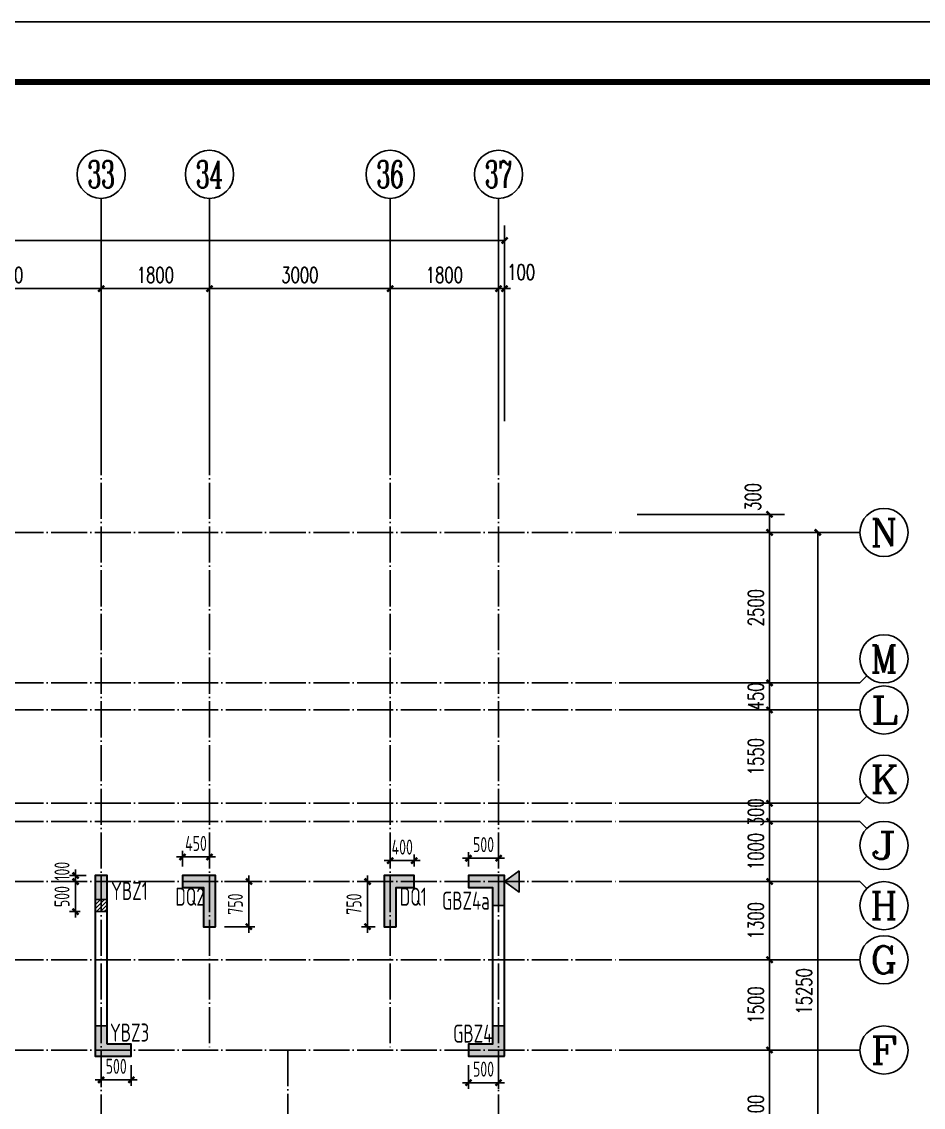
# Model space of a CAD drawing. Extents: x 393367 to 3005760, y 4998 to 826018.
# Drawn here: x 2398716 to 2413688, y 499926 to 517962 of the extents above; entities that cross this region are included whole.
import ezdxf
from ezdxf.enums import TextEntityAlignment as Align

# ---------------------------------------------------------------- set-up
doc = ezdxf.new("R2010")
doc.units = 0
doc.header["$LTSCALE"] = 1000
doc.linetypes.add('DOTE', pattern=[2.42, 2, -0.2, 0.02, -0.2])
doc.linetypes.add('H1墙柱虚线', pattern=[2.8, 2, -0.8])
doc.layers.get('0').update_dxf_attribs({"linetype": 'CONTINUOUS'})
doc.layers.get('Defpoints').update_dxf_attribs({"linetype": 'CONTINUOUS'})
for name, color, linetype in [('-TK', 7, 'CONTINUOUS'), ('AXIS', 3, 'CONTINUOUS'), ('AXIS_TEXT', 7, 'CONTINUOUS'), ('COLU_HATCH', 251, 'CONTINUOUS'), ('COLU_TH', 5, 'CONTINUOUS'), ('DIM', 3, 'CONTINUOUS'), ('DOTE', 8, 'DOTE'), ('S-WALL-WLINE2', 191, 'H1墙柱虚线'), ('S-砼墙', 150, 'CONTINUOUS'), ('TEXT', 7, 'CONTINUOUS'), ('WALL', 130, 'CONTINUOUS')]:
    doc.layers.add(name, color=color, linetype=linetype)
doc.layers.add('yichutu', color=7, linetype='CONTINUOUS', true_color=0xffffff, plot=False)
doc.styles.add('_TCH_AXIS', font='COMPLEX', dxfattribs={"bigfont": 'GBCBIG'})
doc.styles.add('_TCH_DIM_T3', font='SIMPLEX', dxfattribs={"width": 0.705882, "bigfont": 'GBCBIG'})
doc.styles.add('COMPLEX', font='COMPLEX')
doc.styles.add('TSSD_Rein', font='Tssdeng.shx', dxfattribs={"width": 0.7, "bigfont": 'hztxt.shx'})
doc.dimstyles.new('_TCH_ARCH&&100', dxfattribs={"dimtxt": 255, "dimasz": 100, "dimexe": 250, "dimexo": 300, "dimgap": 100, "dimtad": 1, "dimdec": 0, "dimzin": 0, "dimdsep": 46, "dimtxsty": '_TCH_DIM_T3', "dimblk": 'ARCHTICK', "dimcen": 0.09, "dimclrt": 7, "dimazin": 2, "dimtfac": 1, "dimtdec": 0, "dimtix": 1, "dimtmove": 2, "dimatfit": 3, "dimldrblk": 'ARCHTICK', "dimfxl": 1, "dimtolj": 1, "dimtzin": 0, "dimarcsym": 0})
doc.dimstyles.new('TSSD_100_100$0', dxfattribs={"dimtxt": 250, "dimasz": 100, "dimexe": 100, "dimexo": 250, "dimgap": 100, "dimtad": 1, "dimdec": 0, "dimzin": 0, "dimdsep": 46, "dimtxsty": 'TSSD_Rein', "dimblk": 'ARCHTICK', "dimcen": 0, "dimdle": 100, "dimclrt": 7, "dimadec": 0, "dimazin": 0, "dimtfac": 1, "dimtdec": 0, "dimtix": 1, "dimtmove": 2, "dimatfit": 3, "dimldrblk": '_tsdbk', "dimfxl": 1, "dimtolj": 1, "dimtzin": 0, "dimarcsym": 0})

# ---------------------------------------------------------------- blocks, each defined once
blk = doc.blocks.new('_ArchTick')
at = {"color": 0, "linetype": 'ByBlock', "const_width": 0.4}
blk.add_lwpolyline([(-0.5, -0.5), (0.5, 0.5)], dxfattribs=at)
blk = doc.blocks.new('*D63')
at = {"layer": 'AXIS', "color": 0, "lineweight": -2, "transparency": 16777216}
for p, q in [((2406635, 511327), (2406635, 513777)), ((2406735, 511327), (2406735, 513777)), ((2406635, 513527), (2406535, 513527)), ((2406635, 513527), (2406735, 513527)), ((2406735, 513527), (2406835, 513527))]:
    blk.add_line(p, q, dxfattribs=at)
at = {"layer": 'Defpoints', "color": 0, "transparency": 16777216}
for p in [(2406735, 513527), (2406635, 511027), (2406735, 511027)]:
    blk.add_point(p, dxfattribs=at)
at = {"layer": 'AXIS', "color": 0, "lineweight": -2, "transparency": 16777216, "xscale": 100, "yscale": 100, "zscale": 100}
blk.add_blockref('_ArchTick', (2406635, 513527), dxfattribs=at)
at = {"layer": 'AXIS', "color": 0, "lineweight": -2, "transparency": 16777216, "xscale": 100, "yscale": 100, "zscale": 100, "rotation": 180}
blk.add_blockref('_ArchTick', (2406735, 513527), dxfattribs=at)
at = {"layer": 'AXIS', "color": 7, "transparency": 16777216, "insert": (2407010, 513802), "char_height": 255, "attachment_point": 5, "style": '_TCH_DIM_T3'}
blk.add_mtext('\\A1;100', dxfattribs=at)
blk = doc.blocks.new('*D64')
at = {"layer": 'AXIS', "color": 0, "lineweight": -2, "transparency": 16777216}
for p, q in [((2404835, 511327), (2404835, 513777)), ((2406635, 511327), (2406635, 513777)), ((2404835, 513527), (2406635, 513527))]:
    blk.add_line(p, q, dxfattribs=at)
at = {"layer": 'Defpoints', "color": 0, "transparency": 16777216}
for p in [(2406635, 513527), (2404835, 511027), (2406635, 511027)]:
    blk.add_point(p, dxfattribs=at)
at = {"layer": 'AXIS', "color": 0, "lineweight": -2, "transparency": 16777216, "xscale": 100, "yscale": 100, "zscale": 100, "rotation": 180}
blk.add_blockref('_ArchTick', (2404835, 513527), dxfattribs=at)
at = {"layer": 'AXIS', "color": 0, "lineweight": -2, "transparency": 16777216, "xscale": 100, "yscale": 100, "zscale": 100}
blk.add_blockref('_ArchTick', (2406635, 513527), dxfattribs=at)
at = {"layer": 'AXIS', "color": 7, "transparency": 16777216, "insert": (2405735, 513754), "char_height": 255, "attachment_point": 5, "style": '_TCH_DIM_T3'}
blk.add_mtext('\\A1;1800', dxfattribs=at)
blk = doc.blocks.new('*D65')
at = {"layer": 'AXIS', "color": 0, "lineweight": -2, "transparency": 16777216}
for p, q in [((2401835, 511327), (2401835, 513777)), ((2404835, 511327), (2404835, 513777)), ((2401835, 513527), (2404835, 513527))]:
    blk.add_line(p, q, dxfattribs=at)
at = {"layer": 'Defpoints', "color": 0, "transparency": 16777216}
for p in [(2404835, 513527), (2401835, 511027), (2404835, 511027)]:
    blk.add_point(p, dxfattribs=at)
at = {"layer": 'AXIS', "color": 0, "lineweight": -2, "transparency": 16777216, "xscale": 100, "yscale": 100, "zscale": 100, "rotation": 180}
blk.add_blockref('_ArchTick', (2401835, 513527), dxfattribs=at)
at = {"layer": 'AXIS', "color": 0, "lineweight": -2, "transparency": 16777216, "xscale": 100, "yscale": 100, "zscale": 100}
blk.add_blockref('_ArchTick', (2404835, 513527), dxfattribs=at)
at = {"layer": 'AXIS', "color": 7, "transparency": 16777216, "insert": (2403335, 513754), "char_height": 255, "attachment_point": 5, "style": '_TCH_DIM_T3'}
blk.add_mtext('\\A1;3000', dxfattribs=at)
blk = doc.blocks.new('*D66')
at = {"layer": 'AXIS', "color": 0, "lineweight": -2, "transparency": 16777216}
for p, q in [((2400035, 511327), (2400035, 513777)), ((2401835, 511327), (2401835, 513777)), ((2400035, 513527), (2401835, 513527))]:
    blk.add_line(p, q, dxfattribs=at)
at = {"layer": 'Defpoints', "color": 0, "transparency": 16777216}
for p in [(2401835, 513527), (2400035, 511027), (2401835, 511027)]:
    blk.add_point(p, dxfattribs=at)
at = {"layer": 'AXIS', "color": 0, "lineweight": -2, "transparency": 16777216, "xscale": 100, "yscale": 100, "zscale": 100, "rotation": 180}
blk.add_blockref('_ArchTick', (2400035, 513527), dxfattribs=at)
at = {"layer": 'AXIS', "color": 0, "lineweight": -2, "transparency": 16777216, "xscale": 100, "yscale": 100, "zscale": 100}
blk.add_blockref('_ArchTick', (2401835, 513527), dxfattribs=at)
at = {"layer": 'AXIS', "color": 7, "transparency": 16777216, "insert": (2400935, 513754), "char_height": 255, "attachment_point": 5, "style": '_TCH_DIM_T3'}
blk.add_mtext('\\A1;1800', dxfattribs=at)
blk = doc.blocks.new('*D67')
at = {"layer": 'AXIS', "color": 0, "lineweight": -2, "transparency": 16777216}
for p, q in [((2396835, 511327), (2396835, 513777)), ((2400035, 511327), (2400035, 513777)), ((2396835, 513527), (2400035, 513527))]:
    blk.add_line(p, q, dxfattribs=at)
at = {"layer": 'Defpoints', "color": 0, "transparency": 16777216}
for p in [(2400035, 513527), (2396835, 511027), (2400035, 511027)]:
    blk.add_point(p, dxfattribs=at)
at = {"layer": 'AXIS', "color": 0, "lineweight": -2, "transparency": 16777216, "xscale": 100, "yscale": 100, "zscale": 100, "rotation": 180}
blk.add_blockref('_ArchTick', (2396835, 513527), dxfattribs=at)
at = {"layer": 'AXIS', "color": 0, "lineweight": -2, "transparency": 16777216, "xscale": 100, "yscale": 100, "zscale": 100}
blk.add_blockref('_ArchTick', (2400035, 513527), dxfattribs=at)
at = {"layer": 'AXIS', "color": 7, "transparency": 16777216, "insert": (2398435, 513754), "char_height": 255, "attachment_point": 5, "style": '_TCH_DIM_T3'}
blk.add_mtext('\\A1;3200', dxfattribs=at)
blk = doc.blocks.new('*D80')
at = {"layer": 'AXIS', "color": 0, "lineweight": -2, "transparency": 16777216}
for p, q in [((2408935, 500877), (2411385, 500877)), ((2411135, 498777), (2411135, 500877)), ((2408935, 498777), (2411385, 498777))]:
    blk.add_line(p, q, dxfattribs=at)
at = {"layer": 'Defpoints', "color": 0, "transparency": 16777216}
for p in [(2408635, 500877), (2411135, 500877), (2408635, 498777)]:
    blk.add_point(p, dxfattribs=at)
at = {"layer": 'AXIS', "color": 0, "lineweight": -2, "transparency": 16777216, "xscale": 100, "yscale": 100, "zscale": 100}
for p, rotation in [((2411135, 500877), 90), ((2411135, 498777), 270)]:
    blk.add_blockref('_ArchTick', p, dxfattribs=dict(at, rotation=rotation))
at = {"layer": 'AXIS', "color": 7, "transparency": 16777216, "insert": (2410907, 499827), "char_height": 255, "attachment_point": 5, "rotation": 90, "style": '_TCH_DIM_T3'}
blk.add_mtext('\\A1;2100', dxfattribs=at)
blk = doc.blocks.new('*D81')
at = {"layer": 'AXIS', "color": 0, "lineweight": -2, "transparency": 16777216}
for p, q in [((2408935, 502377), (2411385, 502377)), ((2411135, 500877), (2411135, 502377)), ((2408935, 500877), (2411385, 500877))]:
    blk.add_line(p, q, dxfattribs=at)
at = {"layer": 'Defpoints', "color": 0, "transparency": 16777216}
for p in [(2408635, 502377), (2411135, 502377), (2408635, 500877)]:
    blk.add_point(p, dxfattribs=at)
at = {"layer": 'AXIS', "color": 0, "lineweight": -2, "transparency": 16777216, "xscale": 100, "yscale": 100, "zscale": 100}
for p, rotation in [((2411135, 502377), 90), ((2411135, 500877), 270)]:
    blk.add_blockref('_ArchTick', p, dxfattribs=dict(at, rotation=rotation))
at = {"layer": 'AXIS', "color": 7, "transparency": 16777216, "insert": (2410907, 501627), "char_height": 255, "attachment_point": 5, "rotation": 90, "style": '_TCH_DIM_T3'}
blk.add_mtext('\\A1;1500', dxfattribs=at)
blk = doc.blocks.new('*D82')
at = {"layer": 'AXIS', "color": 0, "lineweight": -2, "transparency": 16777216}
for p, q in [((2408935, 503677), (2411385, 503677)), ((2411135, 502377), (2411135, 503677)), ((2408935, 502377), (2411385, 502377))]:
    blk.add_line(p, q, dxfattribs=at)
at = {"layer": 'Defpoints', "color": 0, "transparency": 16777216}
for p in [(2408635, 503677), (2411135, 503677), (2408635, 502377)]:
    blk.add_point(p, dxfattribs=at)
at = {"layer": 'AXIS', "color": 0, "lineweight": -2, "transparency": 16777216, "xscale": 100, "yscale": 100, "zscale": 100}
for p, rotation in [((2411135, 503677), 90), ((2411135, 502377), 270)]:
    blk.add_blockref('_ArchTick', p, dxfattribs=dict(at, rotation=rotation))
at = {"layer": 'AXIS', "color": 7, "transparency": 16777216, "insert": (2410907, 503027), "char_height": 255, "attachment_point": 5, "rotation": 90, "style": '_TCH_DIM_T3'}
blk.add_mtext('\\A1;1300', dxfattribs=at)
blk = doc.blocks.new('*D83')
at = {"layer": 'AXIS', "color": 0, "lineweight": -2, "transparency": 16777216}
for p, q in [((2408935, 504677), (2411385, 504677)), ((2411135, 503677), (2411135, 504677)), ((2408935, 503677), (2411385, 503677))]:
    blk.add_line(p, q, dxfattribs=at)
at = {"layer": 'Defpoints', "color": 0, "transparency": 16777216}
for p in [(2408635, 504677), (2411135, 504677), (2408635, 503677)]:
    blk.add_point(p, dxfattribs=at)
at = {"layer": 'AXIS', "color": 0, "lineweight": -2, "transparency": 16777216, "xscale": 100, "yscale": 100, "zscale": 100}
for p, rotation in [((2411135, 504677), 90), ((2411135, 503677), 270)]:
    blk.add_blockref('_ArchTick', p, dxfattribs=dict(at, rotation=rotation))
at = {"layer": 'AXIS', "color": 7, "transparency": 16777216, "insert": (2410907, 504177), "char_height": 255, "attachment_point": 5, "rotation": 90, "style": '_TCH_DIM_T3'}
blk.add_mtext('\\A1;1000', dxfattribs=at)
blk = doc.blocks.new('*D84')
at = {"layer": 'AXIS', "color": 0, "lineweight": -2, "transparency": 16777216}
for p, q in [((2411135, 504977), (2411135, 505077)), ((2408935, 504977), (2411385, 504977)), ((2411135, 504677), (2411135, 504977)), ((2408935, 504677), (2411385, 504677)), ((2411135, 504677), (2411135, 504577))]:
    blk.add_line(p, q, dxfattribs=at)
at = {"layer": 'Defpoints', "color": 0, "transparency": 16777216}
for p in [(2408635, 504977), (2411135, 504977), (2408635, 504677)]:
    blk.add_point(p, dxfattribs=at)
at = {"layer": 'AXIS', "color": 0, "lineweight": -2, "transparency": 16777216, "xscale": 100, "yscale": 100, "zscale": 100}
for p, rotation in [((2411135, 504977), 270), ((2411135, 504677), 90)]:
    blk.add_blockref('_ArchTick', p, dxfattribs=dict(at, rotation=rotation))
at = {"layer": 'AXIS', "color": 7, "transparency": 16777216, "insert": (2410907, 504827), "char_height": 255, "attachment_point": 5, "rotation": 90, "style": '_TCH_DIM_T3'}
blk.add_mtext('\\A1;300', dxfattribs=at)
blk = doc.blocks.new('*D85')
at = {"layer": 'AXIS', "color": 0, "lineweight": -2, "transparency": 16777216}
for p, q in [((2408935, 506527), (2411385, 506527)), ((2411135, 504977), (2411135, 506527)), ((2408935, 504977), (2411385, 504977))]:
    blk.add_line(p, q, dxfattribs=at)
at = {"layer": 'Defpoints', "color": 0, "transparency": 16777216}
for p in [(2408635, 506527), (2411135, 506527), (2408635, 504977)]:
    blk.add_point(p, dxfattribs=at)
at = {"layer": 'AXIS', "color": 0, "lineweight": -2, "transparency": 16777216, "xscale": 100, "yscale": 100, "zscale": 100}
for p, rotation in [((2411135, 506527), 90), ((2411135, 504977), 270)]:
    blk.add_blockref('_ArchTick', p, dxfattribs=dict(at, rotation=rotation))
at = {"layer": 'AXIS', "color": 7, "transparency": 16777216, "insert": (2410907, 505752), "char_height": 255, "attachment_point": 5, "rotation": 90, "style": '_TCH_DIM_T3'}
blk.add_mtext('\\A1;1550', dxfattribs=at)
blk = doc.blocks.new('*D86')
at = {"layer": 'AXIS', "color": 0, "lineweight": -2, "transparency": 16777216}
for p, q in [((2408935, 509477), (2412185, 509477)), ((2411935, 494227), (2411935, 509477)), ((2408935, 494227), (2412185, 494227))]:
    blk.add_line(p, q, dxfattribs=at)
at = {"layer": 'Defpoints', "color": 0, "transparency": 16777216}
for p in [(2408635, 509477), (2411935, 509477), (2408635, 494227)]:
    blk.add_point(p, dxfattribs=at)
at = {"layer": 'AXIS', "color": 0, "lineweight": -2, "transparency": 16777216, "xscale": 100, "yscale": 100, "zscale": 100}
for p, rotation in [((2411935, 509477), 90), ((2411935, 494227), 270)]:
    blk.add_blockref('_ArchTick', p, dxfattribs=dict(at, rotation=rotation))
at = {"layer": 'AXIS', "color": 7, "transparency": 16777216, "insert": (2411707, 501852), "char_height": 255, "attachment_point": 5, "rotation": 90, "style": '_TCH_DIM_T3'}
blk.add_mtext('\\A1;15250', dxfattribs=at)
blk = doc.blocks.new('*D121')
at = {"layer": 'AXIS', "color": 0, "lineweight": -2, "transparency": 16777216}
for p, q in [((2351735, 511327), (2351735, 514577)), ((2406735, 511327), (2406735, 514577)), ((2351735, 514327), (2406735, 514327))]:
    blk.add_line(p, q, dxfattribs=at)
at = {"layer": 'Defpoints', "color": 0, "transparency": 16777216}
for p in [(2406735, 514327), (2351735, 511027), (2406735, 511027)]:
    blk.add_point(p, dxfattribs=at)
at = {"layer": 'AXIS', "color": 0, "lineweight": -2, "transparency": 16777216, "xscale": 100, "yscale": 100, "zscale": 100, "rotation": 180}
blk.add_blockref('_ArchTick', (2351735, 514327), dxfattribs=at)
at = {"layer": 'AXIS', "color": 0, "lineweight": -2, "transparency": 16777216, "xscale": 100, "yscale": 100, "zscale": 100}
blk.add_blockref('_ArchTick', (2406735, 514327), dxfattribs=at)
at = {"layer": 'AXIS', "color": 7, "transparency": 16777216, "insert": (2379235, 514554), "char_height": 255, "attachment_point": 5, "style": '_TCH_DIM_T3'}
blk.add_mtext('\\A1;55000', dxfattribs=at)
blk = doc.blocks.new('_axiso')
blk.add_circle((0, 0), 0.5)
at = {"layer": 'AXIS_TEXT', "style": 'COMPLEX', "width": 1.041667}
blk.add_attdef('A', text='', height=0.56, dxfattribs=at).set_placement((-0.25, -0.28), (0.25, -0.28), align=Align.FIT)
blk = doc.blocks.new('*D240')
at = {"layer": 'Defpoints', "color": 0, "transparency": 16777216}
for p in [(2400035, 500877), (2400535, 500877), (2400535, 500382)]:
    blk.add_point(p, dxfattribs=at)
at = {"layer": 'DIM', "color": 0, "lineweight": -2, "transparency": 16777216}
for p, q in [((2400035, 500627), (2400035, 500282)), ((2400535, 500627), (2400535, 500282)), ((2400035, 500382), (2399935, 500382)), ((2400035, 500382), (2400535, 500382)), ((2400535, 500382), (2400635, 500382))]:
    blk.add_line(p, q, dxfattribs=at)
at = {"layer": 'DIM', "color": 0, "lineweight": -2, "transparency": 16777216, "xscale": 100, "yscale": 100, "zscale": 100}
blk.add_blockref('_ArchTick', (2400035, 500382), dxfattribs=at)
at = {"layer": 'DIM', "color": 0, "lineweight": -2, "transparency": 16777216, "xscale": 100, "yscale": 100, "zscale": 100, "rotation": 180}
blk.add_blockref('_ArchTick', (2400535, 500382), dxfattribs=at)
at = {"layer": 'DIM', "color": 7, "transparency": 16777216, "insert": (2400285, 500607), "char_height": 250, "attachment_point": 5, "style": 'TSSD_Rein'}
blk.add_mtext('\\A1;500', dxfattribs=at)
blk = doc.blocks.new('_tsdbk')
blk.add_line((-1, 0), (0, 0))
at = {"const_width": 0.5}
blk.add_lwpolyline([(-0.7, -0.7), (0.7, 0.7)], dxfattribs=at)
blk = doc.blocks.new('*D241')
at = {"layer": 'Defpoints', "color": 0, "transparency": 16777216}
for p in [(2404835, 504024), (2404835, 503677), (2405235, 503677)]:
    blk.add_point(p, dxfattribs=at)
at = {"layer": 'DIM', "color": 0, "lineweight": -2, "transparency": 16777216}
for p, q in [((2404835, 503927), (2404835, 504124)), ((2405235, 503927), (2405235, 504124)), ((2404835, 504024), (2404735, 504024)), ((2405235, 504024), (2404835, 504024)), ((2405235, 504024), (2405335, 504024))]:
    blk.add_line(p, q, dxfattribs=at)
at = {"layer": 'DIM', "color": 0, "lineweight": -2, "transparency": 16777216, "xscale": 100, "yscale": 100, "zscale": 100}
blk.add_blockref('_ArchTick', (2404835, 504024), dxfattribs=at)
at = {"layer": 'DIM', "color": 0, "lineweight": -2, "transparency": 16777216, "xscale": 100, "yscale": 100, "zscale": 100, "rotation": 180}
blk.add_blockref('_ArchTick', (2405235, 504024), dxfattribs=at)
at = {"layer": 'DIM', "color": 7, "transparency": 16777216, "insert": (2405035, 504249), "char_height": 250, "attachment_point": 5, "style": 'TSSD_Rein'}
blk.add_mtext('\\A1;400', dxfattribs=at)
blk = doc.blocks.new('*D244')
at = {"layer": 'Defpoints', "color": 0, "transparency": 16777216}
for p in [(2401835, 504085), (2401385, 503677), (2401835, 503677)]:
    blk.add_point(p, dxfattribs=at)
at = {"layer": 'DIM', "color": 0, "lineweight": -2, "transparency": 16777216}
for p, q in [((2401385, 503927), (2401385, 504185)), ((2401835, 503927), (2401835, 504185)), ((2401385, 504085), (2401285, 504085)), ((2401385, 504085), (2401835, 504085)), ((2401835, 504085), (2401935, 504085))]:
    blk.add_line(p, q, dxfattribs=at)
at = {"layer": 'DIM', "color": 0, "lineweight": -2, "transparency": 16777216, "xscale": 100, "yscale": 100, "zscale": 100}
blk.add_blockref('_ArchTick', (2401385, 504085), dxfattribs=at)
at = {"layer": 'DIM', "color": 0, "lineweight": -2, "transparency": 16777216, "xscale": 100, "yscale": 100, "zscale": 100, "rotation": 180}
blk.add_blockref('_ArchTick', (2401835, 504085), dxfattribs=at)
at = {"layer": 'DIM', "color": 7, "transparency": 16777216, "insert": (2401610, 504310), "char_height": 250, "attachment_point": 5, "style": 'TSSD_Rein'}
blk.add_mtext('\\A1;450', dxfattribs=at)
blk = doc.blocks.new('*D210')
at = {"layer": 'Defpoints', "color": 0, "transparency": 16777216}
for p in [(2401835, 503677), (2401835, 502927), (2402489, 502927)]:
    blk.add_point(p, dxfattribs=at)
at = {"layer": 'DIM', "color": 0, "lineweight": -2, "transparency": 16777216}
for p, q in [((2402489, 503777), (2402489, 502827)), ((2402085, 503677), (2402589, 503677)), ((2402085, 502927), (2402589, 502927))]:
    blk.add_line(p, q, dxfattribs=at)
at = {"layer": 'DIM', "color": 0, "lineweight": -2, "transparency": 16777216, "xscale": 100, "yscale": 100, "zscale": 100}
for p, rotation in [((2402489, 503677), 90), ((2402489, 502927), 270)]:
    blk.add_blockref('_ArchTick', p, dxfattribs=dict(at, rotation=rotation))
at = {"layer": 'DIM', "color": 7, "transparency": 16777216, "insert": (2402264, 503302), "char_height": 250, "attachment_point": 5, "rotation": 90, "style": 'TSSD_Rein'}
blk.add_mtext('\\A1;750', dxfattribs=at)
blk = doc.blocks.new('*D245')
at = {"layer": 'Defpoints', "color": 0, "transparency": 16777216}
for p in [(2404835, 503677), (2404459, 502927), (2404835, 502927)]:
    blk.add_point(p, dxfattribs=at)
at = {"layer": 'DIM', "color": 0, "lineweight": -2, "transparency": 16777216}
for p, q in [((2404459, 503777), (2404459, 502827)), ((2404585, 503677), (2404359, 503677)), ((2404585, 502927), (2404359, 502927))]:
    blk.add_line(p, q, dxfattribs=at)
at = {"layer": 'DIM', "color": 0, "lineweight": -2, "transparency": 16777216, "xscale": 100, "yscale": 100, "zscale": 100}
for p, rotation in [((2404459, 503677), 90), ((2404459, 502927), 270)]:
    blk.add_blockref('_ArchTick', p, dxfattribs=dict(at, rotation=rotation))
at = {"layer": 'DIM', "color": 7, "transparency": 16777216, "insert": (2404234, 503302), "char_height": 250, "attachment_point": 5, "rotation": 90, "style": 'TSSD_Rein'}
blk.add_mtext('\\A1;750', dxfattribs=at)
blk = doc.blocks.new('*D248')
at = {"layer": 'Defpoints', "color": 0, "transparency": 16777216}
for p in [(2406635, 504065), (2406135, 503677), (2406635, 503677)]:
    blk.add_point(p, dxfattribs=at)
at = {"layer": 'DIM', "color": 0, "lineweight": -2, "transparency": 16777216}
for p, q in [((2406135, 503927), (2406135, 504165)), ((2406635, 503927), (2406635, 504165)), ((2406135, 504065), (2406035, 504065)), ((2406135, 504065), (2406635, 504065)), ((2406635, 504065), (2406735, 504065))]:
    blk.add_line(p, q, dxfattribs=at)
at = {"layer": 'DIM', "color": 0, "lineweight": -2, "transparency": 16777216, "xscale": 100, "yscale": 100, "zscale": 100}
blk.add_blockref('_ArchTick', (2406135, 504065), dxfattribs=at)
at = {"layer": 'DIM', "color": 0, "lineweight": -2, "transparency": 16777216, "xscale": 100, "yscale": 100, "zscale": 100, "rotation": 180}
blk.add_blockref('_ArchTick', (2406635, 504065), dxfattribs=at)
at = {"layer": 'DIM', "color": 7, "transparency": 16777216, "insert": (2406385, 504290), "char_height": 250, "attachment_point": 5, "style": 'TSSD_Rein'}
blk.add_mtext('\\A1;500', dxfattribs=at)
blk = doc.blocks.new('*D249')
at = {"layer": 'Defpoints', "color": 0, "transparency": 16777216}
for p in [(2406135, 500877), (2406635, 500877), (2406635, 500335)]:
    blk.add_point(p, dxfattribs=at)
at = {"layer": 'DIM', "color": 0, "lineweight": -2, "transparency": 16777216}
for p, q in [((2406135, 500627), (2406135, 500235)), ((2406635, 500627), (2406635, 500235)), ((2406135, 500335), (2406035, 500335)), ((2406135, 500335), (2406635, 500335)), ((2406635, 500335), (2406735, 500335))]:
    blk.add_line(p, q, dxfattribs=at)
at = {"layer": 'DIM', "color": 0, "lineweight": -2, "transparency": 16777216, "xscale": 100, "yscale": 100, "zscale": 100}
blk.add_blockref('_ArchTick', (2406135, 500335), dxfattribs=at)
at = {"layer": 'DIM', "color": 0, "lineweight": -2, "transparency": 16777216, "xscale": 100, "yscale": 100, "zscale": 100, "rotation": 180}
blk.add_blockref('_ArchTick', (2406635, 500335), dxfattribs=at)
at = {"layer": 'DIM', "color": 7, "transparency": 16777216, "insert": (2406385, 500560), "char_height": 250, "attachment_point": 5, "style": 'TSSD_Rein'}
blk.add_mtext('\\A1;500', dxfattribs=at)
blk = doc.blocks.new('A1')
blk.add_lwpolyline([(0, 59400), (0, 0), (84100, 0), (84100, 59400)], close=True)
at = {"const_width": 100}
blk.add_lwpolyline([(2500, 58400), (2500, 1000), (83100, 1000), (83100, 58400)], close=True, dxfattribs=at)
blk = doc.blocks.new('*D254')
at = {"layer": 'AXIS', "color": 0, "lineweight": -2, "transparency": 16777216}
for p, q in [((2408935, 509477), (2411385, 509477)), ((2411135, 506977), (2411135, 509477)), ((2408935, 506977), (2411385, 506977))]:
    blk.add_line(p, q, dxfattribs=at)
at = {"layer": 'Defpoints', "color": 0, "transparency": 16777216}
for p in [(2408635, 509477), (2411135, 509477), (2408635, 506977)]:
    blk.add_point(p, dxfattribs=at)
at = {"layer": 'AXIS', "color": 0, "lineweight": -2, "transparency": 16777216, "xscale": 100, "yscale": 100, "zscale": 100}
for p, rotation in [((2411135, 509477), 90), ((2411135, 506977), 270)]:
    blk.add_blockref('_ArchTick', p, dxfattribs=dict(at, rotation=rotation))
at = {"layer": 'AXIS', "color": 7, "transparency": 16777216, "insert": (2410907, 508227), "char_height": 255, "attachment_point": 5, "rotation": 90, "style": '_TCH_DIM_T3'}
blk.add_mtext('\\A1;2500', dxfattribs=at)
blk = doc.blocks.new('*D255')
at = {"layer": 'AXIS', "color": 0, "lineweight": -2, "transparency": 16777216}
for p, q in [((2408935, 509777), (2411385, 509777)), ((2411135, 509477), (2411135, 509777)), ((2408935, 509477), (2411385, 509477))]:
    blk.add_line(p, q, dxfattribs=at)
at = {"layer": 'Defpoints', "color": 0, "transparency": 16777216}
for p in [(2408635, 509777), (2411135, 509777), (2408635, 509477)]:
    blk.add_point(p, dxfattribs=at)
at = {"layer": 'AXIS', "color": 0, "lineweight": -2, "transparency": 16777216, "xscale": 100, "yscale": 100, "zscale": 100}
for p, rotation in [((2411135, 509777), 90), ((2411135, 509477), 270)]:
    blk.add_blockref('_ArchTick', p, dxfattribs=dict(at, rotation=rotation))
at = {"layer": 'AXIS', "color": 7, "transparency": 16777216, "insert": (2410860, 510066), "char_height": 255, "attachment_point": 5, "rotation": 90, "style": '_TCH_DIM_T3'}
blk.add_mtext('\\A1;300', dxfattribs=at)
blk = doc.blocks.new('*D259')
at = {"layer": 'AXIS', "color": 0, "lineweight": -2, "transparency": 16777216}
for p, q in [((2411135, 506977), (2411135, 507077)), ((2408935, 506977), (2411385, 506977)), ((2411135, 506527), (2411135, 506977)), ((2408935, 506527), (2411385, 506527)), ((2411135, 506527), (2411135, 506427))]:
    blk.add_line(p, q, dxfattribs=at)
at = {"layer": 'Defpoints', "color": 0, "transparency": 16777216}
for p in [(2408635, 506977), (2411135, 506977), (2408635, 506527)]:
    blk.add_point(p, dxfattribs=at)
at = {"layer": 'AXIS', "color": 0, "lineweight": -2, "transparency": 16777216, "xscale": 100, "yscale": 100, "zscale": 100}
for p, rotation in [((2411135, 506977), 270), ((2411135, 506527), 90)]:
    blk.add_blockref('_ArchTick', p, dxfattribs=dict(at, rotation=rotation))
at = {"layer": 'AXIS', "color": 7, "transparency": 16777216, "insert": (2410907, 506752), "char_height": 255, "attachment_point": 5, "rotation": 90, "style": '_TCH_DIM_T3'}
blk.add_mtext('\\A1;450', dxfattribs=at)
blk = doc.blocks.new('*D3646')
at = {"layer": 'Defpoints', "color": 0}
for p in [(2400035, 503777), (2399610, 503677), (2400035, 503677)]:
    blk.add_point(p, dxfattribs=at)
at = {"layer": 'DIM', "color": 0, "lineweight": -2}
for p, q in [((2399785, 503777), (2399510, 503777)), ((2399610, 503777), (2399610, 503877)), ((2399610, 503777), (2399610, 503677)), ((2399785, 503677), (2399510, 503677)), ((2399610, 503677), (2399610, 503577))]:
    blk.add_line(p, q, dxfattribs=at)
at = {"layer": 'DIM', "color": 0, "lineweight": -2, "xscale": 100, "yscale": 100, "zscale": 100}
for p, rotation in [((2399610, 503777), 270), ((2399610, 503677), 90)]:
    blk.add_blockref('_ArchTick', p, dxfattribs=dict(at, rotation=rotation))
at = {"layer": 'DIM', "color": 7, "insert": (2399385, 503849), "char_height": 250, "attachment_point": 5, "rotation": 90, "style": 'TSSD_Rein'}
blk.add_mtext('\\A1;100', dxfattribs=at)
blk = doc.blocks.new('*D3645')
at = {"layer": 'Defpoints', "color": 0}
for p in [(2399935, 503677), (2399610, 503177), (2399935, 503177)]:
    blk.add_point(p, dxfattribs=at)
at = {"layer": 'DIM', "color": 0, "lineweight": -2}
for p, q in [((2399610, 503677), (2399610, 503777)), ((2399685, 503677), (2399510, 503677)), ((2399610, 503677), (2399610, 503177)), ((2399685, 503177), (2399510, 503177)), ((2399610, 503177), (2399610, 503077))]:
    blk.add_line(p, q, dxfattribs=at)
at = {"layer": 'DIM', "color": 0, "lineweight": -2, "xscale": 100, "yscale": 100, "zscale": 100}
for p, rotation in [((2399610, 503677), 270), ((2399610, 503177), 90)]:
    blk.add_blockref('_ArchTick', p, dxfattribs=dict(at, rotation=rotation))
at = {"layer": 'DIM', "color": 7, "insert": (2399385, 503427), "char_height": 250, "attachment_point": 5, "rotation": 90, "style": 'TSSD_Rein'}
blk.add_mtext('\\A1;500', dxfattribs=at)
blk = doc.blocks.new('yct-841-594-84100-59400-100-1000')
at = {"layer": 'yichutu', "color": 7, "true_color": 0xffffff}
blk.add_lwpolyline([(0, 0), (0, 59400), (84100, 59400), (84100, 0)], close=True, dxfattribs=at)

msp = doc.modelspace()

# ---------------------------------------------------------------- hatches: boundary and pattern name
at = {"layer": 'COLU_HATCH'}
for points in [[(2400135.04652, 503776.98994), (2399935.04652, 503776.98994), (2399935.04652, 503376.98994), (2400135.04652, 503376.98994)], [(2401735.14628, 503576.98994), (2401385.14628, 503576.98994), (2401385.14628, 503776.98994), (2401935.14628, 503776.98994), (2401935.14628, 502926.98934), (2401735.14628, 502926.98934)], [(2404935.14403, 503576.98994), (2404935.14403, 502926.98922), (2404735.14403, 502926.98922), (2404735.14403, 503776.98994), (2405235.04735, 503776.98994), (2405235.04735, 503576.98994)], [(2406535.14561, 503576.98994), (2406135.05344, 503576.98994), (2406135.05344, 503776.98994), (2406735.14561, 503776.98994), (2406735.14561, 503276.98994), (2406535.14561, 503276.98994)], [(2400135.04652, 500976.96812), (2400535.04954, 500976.9696), (2400535.05028, 500776.9696), (2399935.04652, 500776.96738), (2399935.04652, 501276.96812), (2400135.04652, 501276.96812)], [(2406535.14561, 500976.98918), (2406535.14561, 501276.98918), (2406735.14561, 501276.98918), (2406735.14561, 500776.98918), (2406135.14564, 500776.98918), (2406135.14564, 500976.98918)]]:
    msp.add_hatch(color=256, dxfattribs=at).paths.add_polyline_path(points)
h = msp.add_hatch(dxfattribs=at)
h.set_pattern_fill('ANSI31', color=256, scale=15, style=0)
h.set_pattern_definition([(45, (27400.19, -69400), (-33.6759605, 33.6759605), [])])
h.paths.add_polyline_path([(2400135.04652, 503176.98994), (2400135.04652, 503376.98994), (2399935.04652, 503376.98994), (2399935.04652, 503176.98994)])
at = {"layer": 'S-WALL-WLINE2'}
msp.add_hatch(color=256, dxfattribs=at).paths.add_polyline_path([(2406978.81547, 503851.98994), (2406735.14561, 503676.98994), (2406978.81547, 503501.98994)])

# ---------------------------------------------------------------- linework, layer by layer
at = {"layer": 'AXIS'}
for p, q in [((2400034.75935, 511026.98994), (2400034.75935, 515026.98994)), ((2401834.75935, 511026.98994), (2401834.75935, 515026.98994)), ((2404834.75935, 511026.98994), (2404834.75935, 515026.98994)), ((2406634.75935, 511026.98994), (2406634.75935, 515026.98994)), ((2408634.75935, 509476.98994), (2412634.75935, 509476.98994)), ((2412751.91663, 507094.14723), (2412634.75935, 506976.98994)), ((2408634.75935, 506976.98994), (2412634.75935, 506976.98994)), ((2408634.75935, 506526.98994), (2412634.75935, 506526.98994)), ((2412751.91663, 505094.14723), (2412634.75935, 504976.98994)), ((2408634.75935, 504976.98994), (2412634.75935, 504976.98994)), ((2408634.75935, 504676.98994), (2412634.75935, 504676.98994)), ((2412751.91663, 504559.83266), (2412634.75935, 504676.98994)), ((2408634.75935, 503676.98994), (2412634.75935, 503676.98994)), ((2412751.91663, 503559.83265), (2412634.75935, 503676.98994)), ((2408634.75935, 502376.98994), (2412634.75935, 502376.98994)), ((2408634.75935, 500876.98994), (2412634.75935, 500876.98994))]:
    msp.add_line(p, q, dxfattribs=at)
at = {"layer": 'COLU_TH'}
for points in [[(2400135.04652, 503776.98994), (2399935.04652, 503776.98994), (2399935.04652, 503376.98994), (2400135.04652, 503376.98994)], [(2401735.14628, 503576.98994), (2401385.14628, 503576.98994), (2401385.14628, 503776.98994), (2401935.14628, 503776.98994), (2401935.14628, 502926.98934), (2401735.14628, 502926.98934)], [(2404935.14403, 503576.98994), (2404935.14403, 502926.98922), (2404735.14403, 502926.98922), (2404735.14403, 503776.98994), (2405235.04735, 503776.98994), (2405235.04735, 503576.98994)], [(2406535.14561, 503576.98994), (2406135.05344, 503576.98994), (2406135.05344, 503776.98994), (2406735.14561, 503776.98994), (2406735.14561, 503276.98994), (2406535.14561, 503276.98994)], [(2400135.04652, 503176.98994), (2400135.04652, 503376.98994), (2399935.04652, 503376.98994), (2399935.04652, 503176.98994)], [(2400135.04652, 500976.96812), (2400535.04954, 500976.9696), (2400535.05028, 500776.9696), (2399935.04652, 500776.96738), (2399935.04652, 501276.96812), (2400135.04652, 501276.96812)], [(2406535.14561, 500976.98918), (2406535.14561, 501276.98918), (2406735.14561, 501276.98918), (2406735.14561, 500776.98918), (2406135.14564, 500776.98918), (2406135.14564, 500976.98918)]]:
    msp.add_lwpolyline(points, close=True, dxfattribs=at)
at = {"layer": 'DOTE', "linetype": 'DOTE', "ltscale": 0.3}
for p, q in [((2400034.75935, 511026.98994), (2400034.75935, 492476.98994)), ((2401834.75935, 511026.98994), (2401834.75935, 500876.98994)), ((2404834.75935, 511026.98994), (2404834.75935, 500876.98994)), ((2406634.75935, 511026.98994), (2406634.75935, 492476.98994)), ((2349834.75935, 509476.98994), (2408634.75935, 509476.98994)), ((2349834.75935, 506976.98994), (2408634.75935, 506976.98994)), ((2349834.75935, 506526.98994), (2408634.75935, 506526.98994)), ((2349834.75935, 504976.98994), (2408634.75935, 504976.98994)), ((2349834.75935, 504676.98994), (2408634.75935, 504676.98994)), ((2349834.75935, 503676.98994), (2408634.75935, 503676.98994)), ((2349834.75935, 502376.98994), (2408634.75935, 502376.98994)), ((2349834.75935, 500876.98994), (2408634.75935, 500876.98994)), ((2403134.75935, 500876.98994), (2403134.75935, 492476.98994))]:
    msp.add_line(p, q, dxfattribs=at)
at = {"layer": 'S-砼墙', "color": 150, "lineweight": 35}
for points in [[(2400135.04652, 500976.96812), (2400135.04652, 503776.98994), (2399935.04652, 503776.98994), (2399935.04652, 500776.96738), (2400535.05028, 500776.9696), (2400535.04954, 500976.9696)], [(2401935.14628, 502926.98934), (2401935.14628, 503776.98994), (2401385.14628, 503776.98994), (2401385.14628, 503576.98994), (2401735.14628, 503576.98994), (2401735.14628, 502926.98934)], [(2404935.14403, 502926.98922), (2404935.14403, 503576.98994), (2405235.04735, 503576.98994), (2405235.04735, 503776.98994), (2404735.14403, 503776.98994), (2404735.14403, 502926.98922)], [(2406735.14561, 500776.98918), (2406735.14561, 503776.98994), (2406135.05344, 503776.98994), (2406135.05344, 503576.98994), (2406535.14561, 503576.98994), (2406535.14561, 500976.98918), (2406135.14564, 500976.98918), (2406135.14564, 500776.98918)]]:
    msp.add_lwpolyline(points, close=True, dxfattribs=at)
at = {"layer": 'WALL', "color": 0, "linetype": 'ByBlock'}
msp.add_lwpolyline([(2406978.81547, 503851.98994), (2406735.14561, 503676.98994), (2406978.81547, 503501.98994), (2406978.81547, 503851.98994)], close=True, dxfattribs=at)

# ---------------------------------------------------------------- block references
at = {"layer": '-TK'}
msp.add_blockref('A1', (2339893.38356, 458562.12225), dxfattribs=at)
at = {"layer": 'AXIS'}
ref = msp.add_blockref('_axiso', (2400034.75935, 515426.98994), dxfattribs=dict(at, xscale=800, yscale=800, zscale=800))
ref.add_attrib('A', '33', dxfattribs={"layer": 'AXIS_TEXT', "height": 452.54834, "style": '_TCH_AXIS', "width": 0.636364}).set_placement((2399808.48518, 515200.71577), (2400261.03352, 515200.71577), align=Align.FIT)
ref = msp.add_blockref('_axiso', (2401834.75935, 515426.98994), dxfattribs=dict(at, xscale=800, yscale=800, zscale=800))
ref.add_attrib('A', '34', dxfattribs={"layer": 'AXIS_TEXT', "height": 452.54834, "style": '_TCH_AXIS', "width": 0.6}).set_placement((2401608.48518, 515200.71577), (2402061.03352, 515200.71577), align=Align.FIT)
ref = msp.add_blockref('_axiso', (2404834.75935, 515426.98994), dxfattribs=dict(at, xscale=800, yscale=800, zscale=800))
ref.add_attrib('A', '36', dxfattribs={"layer": 'AXIS_TEXT', "height": 452.54834, "style": '_TCH_AXIS', "width": 0.636364}).set_placement((2404608.48518, 515200.71577), (2405061.03352, 515200.71577), align=Align.FIT)
ref = msp.add_blockref('_axiso', (2406634.75935, 515426.98994), dxfattribs=dict(at, xscale=800, yscale=800, zscale=800))
ref.add_attrib('A', '37', dxfattribs={"layer": 'AXIS_TEXT', "height": 452.54834, "style": '_TCH_AXIS', "width": 0.636364}).set_placement((2406408.48518, 515200.71577), (2406861.03352, 515200.71577), align=Align.FIT)
ref = msp.add_blockref('_axiso', (2413034.75935, 509476.98994), dxfattribs=dict(at, xscale=800, yscale=800, zscale=800))
ref.add_attrib('A', 'N', dxfattribs={"layer": 'AXIS_TEXT', "height": 452.54834, "style": '_TCH_AXIS', "width": 1.105263}).set_placement((2412808.48518, 509250.71577), (2413261.03352, 509250.71577), align=Align.FIT)
ref = msp.add_blockref('_axiso', (2413034.75935, 507376.98994), dxfattribs=dict(at, xscale=800, yscale=800, zscale=800))
ref.add_attrib('A', 'M', dxfattribs={"layer": 'AXIS_TEXT', "height": 452.54834, "style": '_TCH_AXIS'}).set_placement((2412808.48518, 507150.71577), (2413261.03352, 507150.71577), align=Align.FIT)
ref = msp.add_blockref('_axiso', (2413034.75935, 506526.98994), dxfattribs=dict(at, xscale=800, yscale=800, zscale=800))
ref.add_attrib('A', 'L', dxfattribs={"layer": 'AXIS_TEXT', "height": 452.54834, "style": '_TCH_AXIS', "width": 1.4}).set_placement((2412808.48518, 506300.71577), (2413261.03352, 506300.71577), align=Align.FIT)
ref = msp.add_blockref('_axiso', (2413034.75935, 505376.98994), dxfattribs=dict(at, xscale=800, yscale=800, zscale=800))
ref.add_attrib('A', 'K', dxfattribs={"layer": 'AXIS_TEXT', "height": 452.54834, "style": '_TCH_AXIS', "width": 1.105263}).set_placement((2412808.48518, 505150.71577), (2413261.03352, 505150.71577), align=Align.FIT)
ref = msp.add_blockref('_axiso', (2413034.75935, 504276.98994), dxfattribs=dict(at, xscale=800, yscale=800, zscale=800))
ref.add_attrib('A', 'J', dxfattribs={"layer": 'AXIS_TEXT', "height": 452.54834, "style": '_TCH_AXIS', "width": 1.909091}).set_placement((2412808.48518, 504050.71577), (2413261.03352, 504050.71577), align=Align.FIT)
ref = msp.add_blockref('_axiso', (2413034.75935, 503276.98994), dxfattribs=dict(at, xscale=800, yscale=800, zscale=800))
ref.add_attrib('A', 'H', dxfattribs={"layer": 'AXIS_TEXT', "height": 452.54834, "style": '_TCH_AXIS', "width": 1.05}).set_placement((2412808.48518, 503050.71577), (2413261.03352, 503050.71577), align=Align.FIT)
ref = msp.add_blockref('_axiso', (2413034.75935, 502376.98994), dxfattribs=dict(at, xscale=800, yscale=800, zscale=800))
ref.add_attrib('A', 'G', dxfattribs={"layer": 'AXIS_TEXT', "height": 452.54834, "style": '_TCH_AXIS', "width": 1.166667}).set_placement((2412808.48518, 502150.71577), (2413261.03352, 502150.71577), align=Align.FIT)
ref = msp.add_blockref('_axiso', (2413034.75935, 500876.98994), dxfattribs=dict(at, xscale=800, yscale=800, zscale=800))
ref.add_attrib('A', 'F', dxfattribs={"layer": 'AXIS_TEXT', "height": 452.54834, "style": '_TCH_AXIS', "width": 1.3125}).set_placement((2412808.48518, 500650.71577), (2413261.03352, 500650.71577), align=Align.FIT)
at = {"layer": 'yichutu'}
msp.add_blockref('yct-841-594-84100-59400-100-1000', (2339893.38356, 458562.12225), dxfattribs=at)

# ---------------------------------------------------------------- texts
at = {"layer": 'TEXT', "color": 30, "style": 'TSSD_Rein', "width": 0.7}
for s, p in [('YBZ1', (2400200.32955, 503369.84006)), ('YBZ3', (2400181.74485, 501017.79035))]:
    msp.add_text(s, height=300, dxfattribs=at).set_placement(p)
at = {"layer": 'TEXT', "color": 230, "style": 'TSSD_Rein', "width": 0.7}
for s, p in [('DQ2', (2401268.14931, 503274.29996)), ('DQ1', (2404995.26185, 503274.29996))]:
    msp.add_text(s, height=300, dxfattribs=at).set_placement(p)
at = {"layer": 'TEXT', "style": 'TSSD_Rein', "width": 0.7}
for s, p in [('GBZ4a', (2405695.84173, 503208.91062)), ('GBZ4', (2405881.0688, 500999.97006))]:
    msp.add_text(s, height=300, dxfattribs=at).set_placement(p)

# ---------------------------------------------------------------- dimensions: what is measured, and where the dimension line sits
at = {"layer": 'AXIS'}
for p1, p2, distance, picture, middle in [((2351734.75935, 511026.98994), (2406734.75935, 511026.98994), 3300, '*D121', (2379234.75935, 514554.48994)), ((2396834.75935, 511026.98994), (2400034.75935, 511026.98994), 2500, '*D67', (2398434.75935, 513754.48994)), ((2400034.75935, 511026.98994), (2401834.75935, 511026.98994), 2500, '*D66', (2400934.75935, 513754.48994)), ((2401834.75935, 511026.98994), (2404834.75935, 511026.98994), 2500, '*D65', (2403334.75935, 513754.48994)), ((2404834.75935, 511026.98994), (2406634.75935, 511026.98994), 2500, '*D64', (2405734.75935, 513754.48994)), ((2408634.75935, 494226.98994), (2408634.75935, 509476.98994), -3300, '*D86', (2411707.25935, 501851.98994)), ((2408634.75935, 506976.98994), (2408634.75935, 509476.98994), -2500, '*D254', (2410907.25935, 508226.98994)), ((2408634.75935, 506526.98994), (2408634.75935, 506976.98994), -2500, '*D259', (2410907.25935, 506751.98994)), ((2408634.75935, 504976.98994), (2408634.75935, 506526.98994), -2500, '*D85', (2410907.25935, 505751.98994)), ((2408634.75935, 504676.98994), (2408634.75935, 504976.98994), -2500, '*D84', (2410907.25935, 504826.98994)), ((2408634.75935, 503676.98994), (2408634.75935, 504676.98994), -2500, '*D83', (2410907.25935, 504176.98994)), ((2408634.75935, 502376.98994), (2408634.75935, 503676.98994), -2500, '*D82', (2410907.25935, 503026.98994)), ((2408634.75935, 500876.98994), (2408634.75935, 502376.98994), -2500, '*D81', (2410907.25935, 501626.98994)), ((2408634.75935, 498776.98994), (2408634.75935, 500876.98994), -2500, '*D80', (2410907.25935, 499826.98994))]:
    dim = msp.add_aligned_dim(p1=p1, p2=p2, distance=distance, dimstyle='_TCH_ARCH&&100', dxfattribs=at)
    dim.commit()
    dim.dimension.update_dxf_attribs({"geometry": picture, "text_midpoint": middle})
for base, p1, p2, angle, picture, middle in [((2406734.75935, 513526.98994), (2406634.75935, 511026.98994), (2406734.75935, 511026.98994), 0, '*D63', (2407009.75935, 513801.98994)), ((2411134.75935, 509777.09549), (2408634.75935, 509476.98994), (2408634.75935, 509777.09549), 90, '*D255', (2410859.75935, 510066.09549))]:
    dim = msp.add_linear_dim(base=base, p1=p1, p2=p2, angle=angle, dimstyle='_TCH_ARCH&&100', dxfattribs=at)
    dim.commit()
    dim.dimension.update_dxf_attribs({"geometry": picture, "text_midpoint": middle, "dimtype": 161})
at = {"layer": 'DIM'}
for base, p1, p2, picture, middle in [((2401834.95283, 504085.3563), (2401385.15001, 503676.94313), (2401834.95283, 503676.94313), '*D244', (2401610.05142, 504310.3563)), ((2404834.95283, 504023.68446), (2405235.05109, 503676.94313), (2404834.95283, 503676.94313), '*D241', (2405035.00196, 504248.68446)), ((2406634.75935, 504065.2467), (2406135.05344, 503676.98994), (2406634.75935, 503676.98994), '*D248', (2406384.90639, 504290.2467)), ((2400535.05369, 500381.91752), (2400034.95283, 500876.86665), (2400535.05369, 500876.86665), '*D240', (2400285.00326, 500606.91752)), ((2406634.75935, 500334.60023), (2406135.14564, 500876.98994), (2406634.75935, 500876.98994), '*D249', (2406384.95249, 500559.60023))]:
    dim = msp.add_linear_dim(base=base, p1=p1, p2=p2, dimstyle='TSSD_100_100$0', dxfattribs=at)
    dim.commit()
    dim.dimension.update_dxf_attribs({"geometry": picture, "text_midpoint": middle})
dim = msp.add_linear_dim(base=(2399610.37637, 503676.98994), p1=(2400034.94743, 503776.98994), p2=(2400034.94743, 503676.98994), angle=90, dimstyle='TSSD_100_100$0', dxfattribs=at)
dim.commit()
dim.dimension.update_dxf_attribs({"geometry": '*D3646', "text_midpoint": (2399385.37637, 503849.42762), "dimtype": 160})
for base, p1, p2, picture, middle in [((2399610.37637, 503176.98994), (2399935.04652, 503676.98994), (2399935.04652, 503176.98994), '*D3645', (2399385.37637, 503426.98994)), ((2402488.71251, 502926.94253), (2401835.15001, 503676.94313), (2401835.15001, 502926.94253), '*D210', (2402263.71251, 503301.94283)), ((2404458.98766, 502926.98922), (2404834.95283, 503676.94313), (2404834.95283, 502926.98922), '*D245', (2404233.98766, 503301.96617))]:
    dim = msp.add_linear_dim(base=base, p1=p1, p2=p2, angle=90, dimstyle='TSSD_100_100$0', dxfattribs=at)
    dim.commit()
    dim.dimension.update_dxf_attribs({"geometry": picture, "text_midpoint": middle})

doc.saveas('drawing.dxf')
